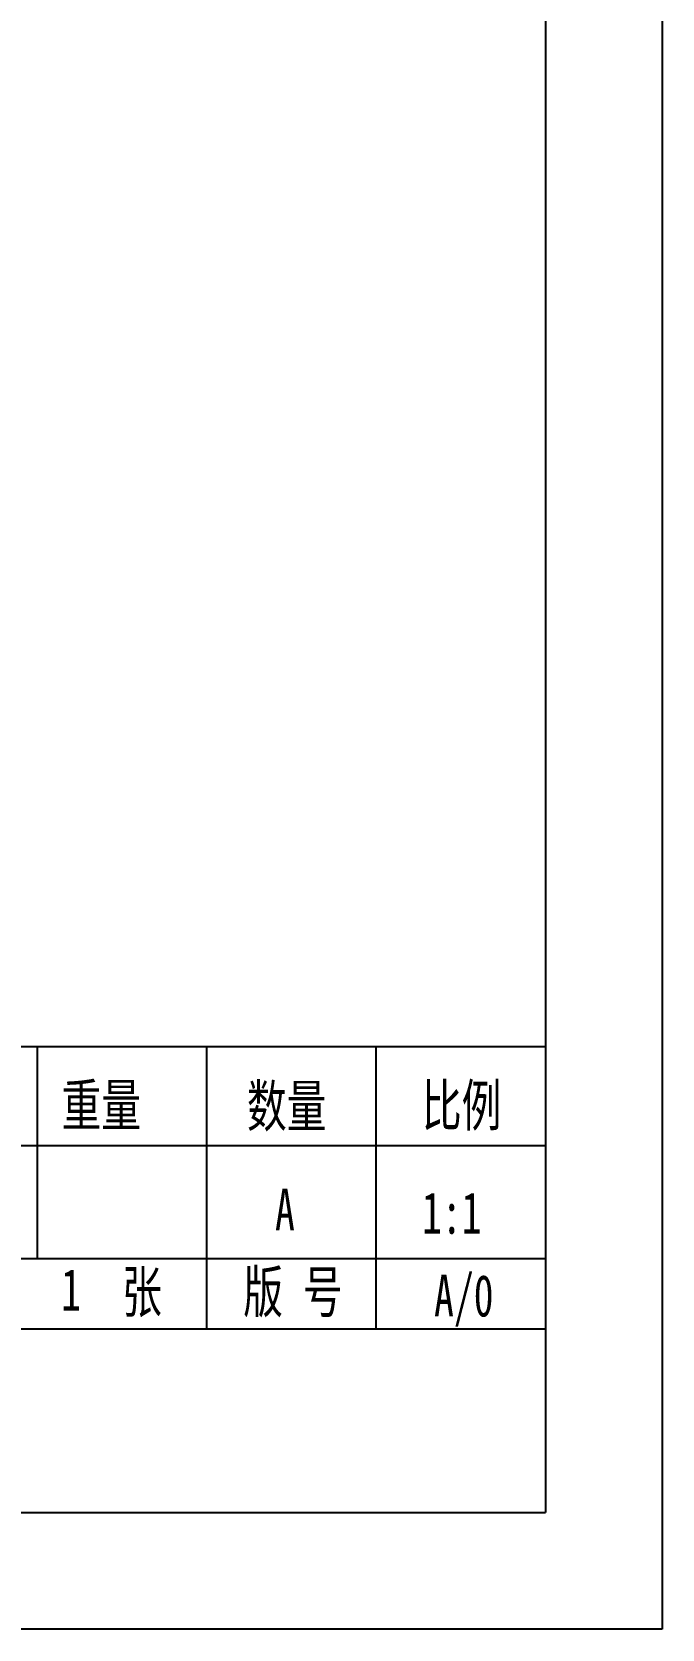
# Model space of a CAD drawing. Header units: millimetres. Extents: x 349 to 632, y 13 to 212.
# Drawn here: x 594.6 to 632.5, y 13.3 to 109.2 of the extents above; entities that cross this region are included whole.
import ezdxf

# ---------------------------------------------------------------- set-up
doc = ezdxf.new("R2010")
doc.units = ezdxf.units.MM
doc.header["$LTSCALE"] = 16.335
doc.layers.get('0').update_dxf_attribs({"linetype": 'CONTINUOUS'})
doc.styles.get("Standard").update_dxf_attribs({"font": 'SimSun.ttf', "width": 0.85})

msp = doc.modelspace()

# ---------------------------------------------------------------- linework, layer by layer
at = {"color": 7}
for p, q in [((632.456, 212.209), (632.456, 13.299)), ((625.456, 205.209), (625.456, 20.299)), ((625.456, 48.242), (473.168, 48.242)), ((594.946, 48.242), (594.946, 35.549)), ((605.116, 48.242), (605.116, 31.316)), ((615.286, 48.242), (615.286, 31.316)), ((574.616, 42.332), (625.456, 42.332)), ((574.616, 35.549), (625.456, 35.549)), ((524.009, 31.316), (625.456, 31.316)), ((355.877, 20.299), (625.456, 20.299)), ((632.456, 13.299), (348.877, 13.299))]:
    msp.add_line(p, q, dxfattribs=at)

# ---------------------------------------------------------------- texts
at = {"color": 7, "width": 0.7}
for s, p in [('重量', (596.416, 43.496)), ('数量', (607.542, 43.446)), ('比例', (618.043, 43.484)), ('A', (609.228, 37.224)), ('1:1', (618.05, 37.029)), ('1', (596.396, 32.418)), ('张', (600.052, 32.295)), ('版 号', (607.323, 32.295)), ('A/0', (618.772, 32.06))]:
    msp.add_text(s, height=2.5, dxfattribs=at).set_placement(p)

doc.saveas('drawing.dxf')
